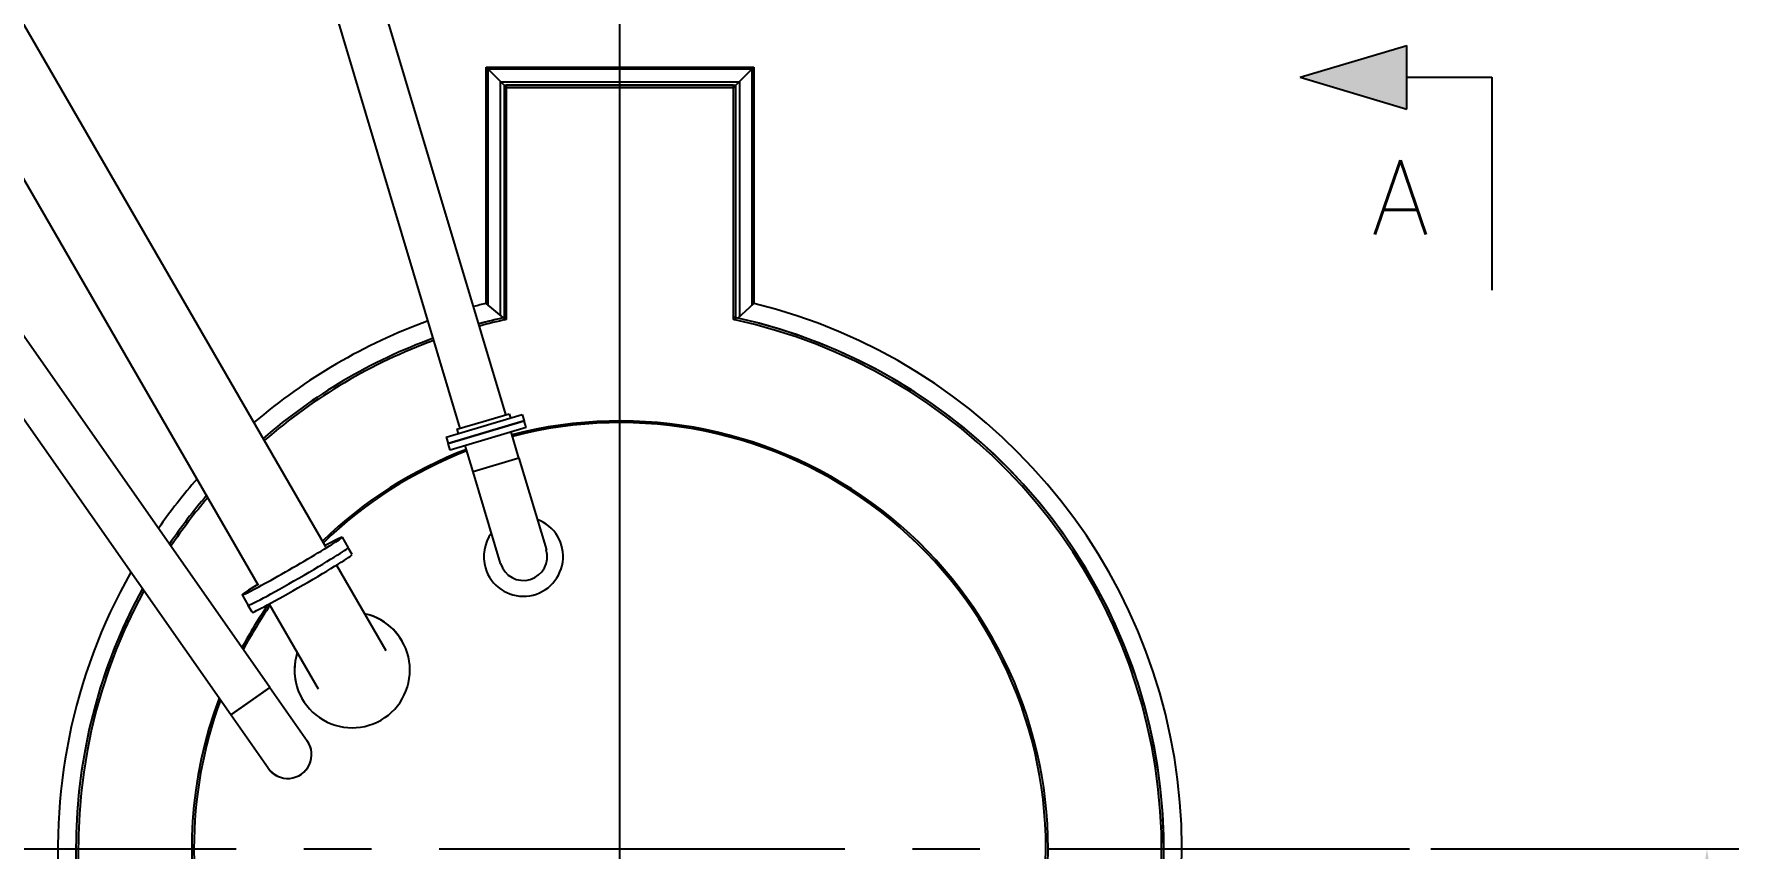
# Model space of a CAD drawing. Header units: metres. Extents: x 0 to 63075, y 0 to 44550.
# Drawn here: x 12228 to 18232, y 31253 to 34124 of the extents above; entities that cross this region are included whole.
import ezdxf
from ezdxf.enums import TextEntityAlignment as Align

# ---------------------------------------------------------------- set-up
doc = ezdxf.new("R2010")
doc.units = ezdxf.units.M
doc.header["$LTSCALE"] = 75
doc.linetypes.add('CENTER2', pattern=[28.575, 19.05, -3.175, 3.175, -3.175])
doc.linetypes.add('CENTERX2', pattern=[101.6, 63.5, -12.7, 12.7, -12.7])
for name, color, linetype in [('18_COTAS', 7, 'Continuous'), ('GSB', 7, 'Continuous'), ('SC1', 7, 'CENTER2'), ('SDM', 7, 'Continuous'), ('SL1', 8, 'Continuous')]:
    doc.layers.add(name, color=color, linetype=linetype)
doc.styles.add('R100', font='simplex.shx', dxfattribs={"height": 2.5})
doc.styles.add('R140', font='simplex.shx', dxfattribs={"height": 3.5})
doc.styles.add('ROMANS', font='ROMANS.SHX')
doc.dimstyles.new('75___1-75', dxfattribs={"dimscale": 75, "dimtxt": 2.5, "dimasz": 2, "dimexe": 1.5, "dimexo": 1, "dimgap": 0.5, "dimtad": 1, "dimdec": 0, "dimzin": 12, "dimtxsty": 'ROMANS', "dimcen": 0, "dimclrd": 256, "dimclre": 256, "dimclrt": 3, "dimazin": 3, "dimtfac": 1, "dimtdec": 0, "dimtmove": 0, "dimatfit": 0, "dimfxl": 1, "dimlwd": -1, "dimlwe": -1, "dimarcsym": 0})

# ---------------------------------------------------------------- blocks, each defined once
blk = doc.blocks.new('A$C1d93b9d1')
at = {"layer": 'SC1'}
blk.add_line((3251.6, 6950), (8811.9, 6950), dxfattribs=at)
at = {"layer": 'SL1'}
for p, q in [((4799.5, 7518.4), (2706.2, 10508)), ((5630.3, 8480), (5023.4, 10509.5)), ((5469.1, 8431.8), (4862.2, 10461.3)), ((4661.7, 7421.9), (2568.3, 10411.5)), ((4995.6, 8014.8), (3831.9, 10029.6)), ((4759.2, 7878.2), (3595.4, 9893)), ((5560.2, 9704), (5623.7, 9640.5)), ((5560.2, 8872), (5560.2, 9704)), ((5560.2, 9704), (6503.2, 9704)), ((5566.6, 9697.7), (5566.6, 8866.8)), ((6496.9, 9697.7), (5566.6, 9697.7)), ((6503.2, 9704), (6439.7, 9640.5)), ((6496.9, 9697.7), (6496.9, 8866.1)), ((6503.2, 9704), (6503.2, 8872)), ((5611, 8830.3), (5611, 9653.2)), ((5611, 9653.2), (6452.4, 9653.2)), ((5623.7, 9640.5), (5623.7, 8819.9)), ((5623.7, 9640.5), (6439.7, 9640.5)), ((5623.7, 9632.5), (5623.7, 8813.4)), ((5623.7, 9632.5), (5631.7, 9632.5)), ((6431.7, 9640.5), (5631.7, 9640.5)), ((5631.7, 9640.5), (5631.7, 9632.5)), ((5631.7, 9632.5), (5631.7, 8815.1)), ((5631.7, 9632.5), (6431.7, 9632.5)), ((6431.7, 9632.5), (6431.7, 9640.5)), ((6439.7, 9632.5), (6431.7, 9632.5)), ((6431.7, 8815.1), (6431.7, 9632.5)), ((6439.7, 8813.4), (6439.7, 9640.5)), ((6439.7, 8813.4), (6439.7, 9632.5)), ((6452.4, 9653.2), (6452.4, 8825.1)), ((5622.2, 8821.2), (5560.2, 8872)), ((6446.9, 8820), (6503.3, 8872)), ((5631.7, 8823.3), (5631.7, 8815.1)), ((6431.7, 8815.1), (6431.7, 8823.3)), ((5549.7, 8455.9), (5641.7, 8483.4)), ((5554.3, 8440.8), (5688.1, 8480.8)), ((5641.7, 8483.4), (5646.3, 8468.3)), ((5688.1, 8480.8), (5694.9, 8457.9)), ((5420.4, 8400.7), (5554.3, 8440.8)), ((5694.9, 8457.9), (5427.3, 8377.9)), ((5427.3, 8377.9), (5561.1, 8417.9)), ((5701.8, 8435), (5434.1, 8355)), ((5457.7, 8428.4), (5549.7, 8455.9)), ((5457.7, 8428.4), (5462.3, 8413.2)), ((5561.1, 8417.9), (5694.9, 8457.9)), ((5676.1, 8327), (5648.6, 8419.1)), ((5701.8, 8435), (5694.9, 8457.9)), ((5420.4, 8400.7), (5427.3, 8377.9)), ((5434.1, 8355), (5427.3, 8377.9)), ((5514.9, 8278.8), (5487.3, 8370.9)), ((5676.1, 8327), (5514.9, 8278.8)), ((5676.1, 8327), (5772.7, 8004.2)), ((5611.4, 7955.9), (5514.9, 8278.8)), ((5053.4, 8048.1), (5074.6, 8011.4)), ((5088.8, 7986.8), (5074.6, 8011.4)), ((5033.3, 7949.6), (5206.9, 7649)), ((4701.5, 7844.8), (4722.6, 7808.2)), ((4736.9, 7783.6), (4722.6, 7808.2)), ((4970.5, 7512.4), (4796.9, 7813)), ((5265, 7681.7), (5265, 7681.7)), ((5265, 7681.7), (5265, 7681.7)), ((4799.5, 7518.4), (4661.7, 7421.9)), ((4730.6, 7470.1), (4799.5, 7518.4)), ((4799.5, 7518.4), (4930.9, 7330.8)), ((4661.7, 7421.9), (4730.6, 7470.1)), ((4913.1, 7478.5), (4913.1, 7478.5)), ((4913.1, 7478.5), (4913.1, 7478.5)), ((4793, 7234.3), (4661.7, 7421.9))]:
    blk.add_line(p, q, dxfattribs=at)
for centre, radius, start, end in [((6031.7, 6950), 1979, 150.48869, 76.2155), ((6031.7, 6950), 1979, 103.78461, 105.09129), ((6031.7, 6950), 1915.5, 151.39767, 77.94663), ((6031.7, 6950), 1915.5, 151.39767, 77.48242), ((6031.7, 6950), 1907.5, 151.51701, 77.89531), ((6031.7, 6950), 1979, 109.96521, 130.628), ((6031.7, 6950), 1915.5, 102.05337, 105.0396), ((6031.7, 6950), 1915.5, 102.34589, 105.0396), ((6031.7, 6950), 1907.5, 102.10469, 105.03285), ((6031.7, 6950), 1907.5, 102.10469, 102.35056), ((6031.7, 6950), 1907.5, 102.10469, 102.35056), ((6031.7, 6950), 1907.5, 77.64944, 77.89531), ((6031.7, 6950), 1907.5, 77.64944, 77.89531), ((6031.7, 6950), 1915.5, 110.07524, 130.98425), ((6031.7, 6950), 1915.5, 110.07524, 130.98425), ((6031.7, 6950), 1907.5, 110.08962, 131.03085), ((6031.7, 6950), 1508, 0, 104.60427), ((6031.7, 6950), 1508, 0, 104.60427), ((6031.7, 6952.1), 1500, 359.96007, 104.61624), ((6031.7, 6950), 1508, 111.00242, 134.00306), ((6031.7, 6950), 1508, 111.00242, 134.00306), ((6031.7, 6952.1), 1500, 111.04862, 134.1204), ((6031.7, 6950), 1979, 138.80803, 145.20027), ((6031.7, 6950), 1915.5, 139.45578, 145.90072), ((6031.7, 6950), 1915.5, 139.45578, 145.90072), ((6031.7, 6950), 1907.5, 139.54063, 145.99251), ((5692, 7980), 139.7, 196.65, 69.61716), ((5692, 7980), 139.7, 143.68284, 196.65), ((5692, 7980), 84.1, 196.65, 16.65), ((6031.7, 6950), 1508, 145.16139, 151.94613), ((6031.7, 6950), 1508, 145.16139, 151.94613), ((6031.7, 6952.1), 1500, 145.21277, 152.15303), ((5089, 7580.1), 203.2, 162.2231, 77.79922), ((5089, 7580.1), 203.2, 30.01116, 77.79922), ((5089, 7580.1), 203.2, 30.01116, 77.79922), ((5089, 7580.1), 203.2, 30.01116, 77.79922), ((5089, 7580.1), 203.2, 162.2231, 210.01116), ((5089, 7580.1), 203.2, 162.2231, 210.01116), ((5089, 7580.1), 203.2, 162.2231, 210.01116), ((6031.7, 6950), 1508, 159.38429, 0), ((6031.7, 6950), 1508, 159.38429, 0), ((6031.7, 6952.1), 1500, 159.64932, 180.03993), ((4862, 7282.5), 84.1, 214.55832, 35.44168), ((4862, 7282.5), 84.1, 215, 35), ((4862, 7282.5), 84.1, 215, 35), ((6031.7, 6950), 1500, 179.96007, 0.03993)]:
    blk.add_arc(centre, radius, start, end, dxfattribs=at)
for centre, major_axis, start_param, end_param in [((4877.4, 7946.5), (176, 101.6), 4.712389, 7.117244), ((4898.6, 7909.8), (176, 101.6), 3.141593, 6.283185), ((4912.8, 7885.2), (176, 101.6), 3.141593, 6.283185), ((4898.6, 7909.8), (176, 101.6), 4.712389, 6.283185), ((4877.4, 7946.5), (-176, -101.6), 5.449126, 7.853982), ((4898.6, 7909.8), (-176, -101.6), 0, 1.570796)]:
    blk.add_ellipse(centre, major_axis=major_axis, ratio=0.029988, start_param=start_param, end_param=end_param, dxfattribs=at)
blk = doc.blocks.new('*D28')
at = {"layer": '18_COTAS', "transparency": 16777216}
for p, q in [((17146.4, 31252.8), (18231.8, 31252.8)), ((18119.3, 30584.6), (18119.3, 31102.8)), ((14130.5, 30434.6), (18231.8, 30434.6))]:
    blk.add_line(p, q, dxfattribs=at)
for points in [[(18094.3, 31102.8), (18144.3, 31102.8), (18119.3, 31252.8)], [(18094.3, 30584.6), (18144.3, 30584.6), (18119.3, 30434.6)]]:
    blk.add_solid(points, dxfattribs=at)
at = {"layer": 'Defpoints', "color": 0, "transparency": 16777216}
for p in [(17071.4, 31252.8), (18119.3, 31252.8), (14055.5, 30434.6)]:
    blk.add_point(p, dxfattribs=at)
at = {"layer": '18_COTAS', "color": 3, "transparency": 16777216, "insert": (17988.1, 30843.7), "char_height": 187.5, "attachment_point": 5, "rotation": 90, "style": 'ROMANS'}
blk.add_mtext('818', dxfattribs=at)
blk = doc.blocks.new('SIMB_CORTE_2')
at = {"layer": 'GSB'}
blk.add_hatch(color=2, dxfattribs=at).paths.add_polyline_path([(1.5, -4), (-1.5, -4), (0, -9)])
at = {"layer": 'GSB', "color": 1}
for p, q in [((0, -4), (0, 0)), ((0, 0), (10, 0)), ((0, -9), (-1.5, -4)), ((1.5, -4), (-1.5, -4)), ((0, -9), (1.5, -4))]:
    blk.add_line(p, q, dxfattribs=at)
at = {"layer": 'GSB', "color": 3, "style": 'R100'}
blk.add_attdef('XXXX', (-0.597, 1.573), '', height=2.5, dxfattribs=at)
at = {"layer": 'GSB', "color": 4, "style": 'R140'}
blk.add_attdef('A', text='', height=3.5, dxfattribs=at).set_placement((5.637, -4.293), align=Align.MIDDLE)

msp = doc.modelspace()

# ---------------------------------------------------------------- linework, layer by layer
at = {"layer": 'SC1', "color": 7, "linetype": 'CENTERX2', "lineweight": 9}
msp.add_line((14291.2, 28472.7), (14291.2, 42087.4), dxfattribs=at)
at = {"layer": 'SDM'}
msp.add_line((14291.2, 30356.1), (14291.2, 34795.3), dxfattribs=at)

# ---------------------------------------------------------------- block references
at = {"layer": 'GSB'}
ref = msp.add_blockref('SIMB_CORTE_2', (17361.9, 33971.4), dxfattribs=dict(at, xscale=74.99999999999915, yscale=74.99999999999915, zscale=74.99999999999915, rotation=270))
ref.add_attrib('A', 'A', dxfattribs={"color": 4, "height": 262.5, "style": 'R140'}).set_placement((17039.9, 33548.6), align=Align.MIDDLE)
at = {"layer": 'SDM'}
msp.add_blockref('A$C1d93b9d1', (8259.5, 24302.8), dxfattribs=at)

# ---------------------------------------------------------------- dimensions: what is measured, and where the dimension line sits
at = {"layer": '18_COTAS'}
dim = msp.add_linear_dim(base=(18119.3, 31252.8), p1=(14055.5, 30434.6), p2=(17071.4, 31252.8), angle=90, dimstyle='75___1-75', dxfattribs=at)
dim.commit()
dim.dimension.update_dxf_attribs({"geometry": '*D28', "text_midpoint": (17988.1, 30843.7)})

doc.saveas('drawing.dxf')
